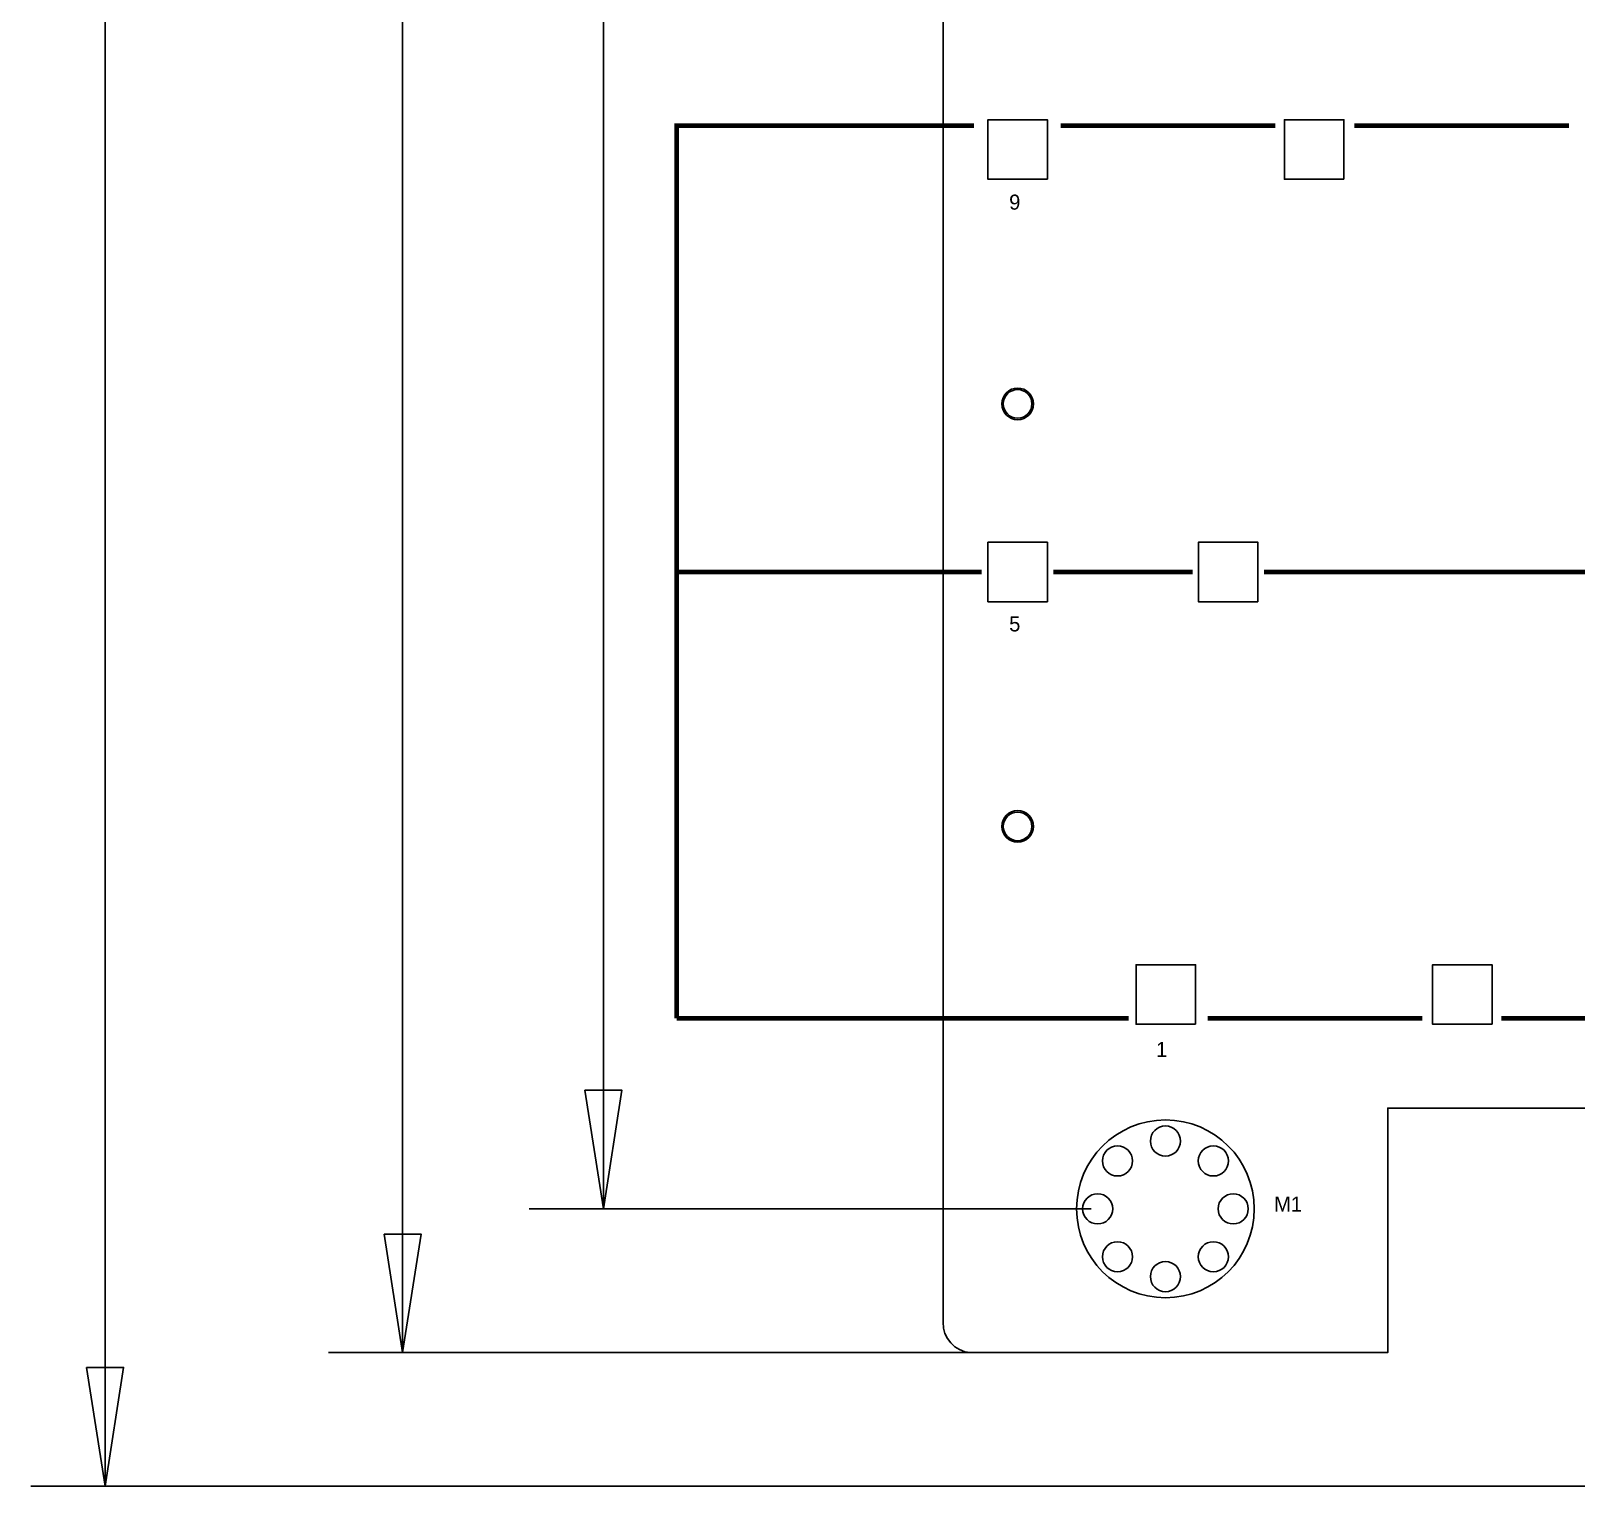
# Model space of a CAD drawing. Extents: x -41 to 160, y -9 to 129.
# Drawn here: x -38.3 to 13.9, y -9.4 to 39.7 of the extents above; entities that cross this region are included whole.
import ezdxf

# ---------------------------------------------------------------- set-up
doc = ezdxf.new("R2010")
doc.units = 0
for name, color, linetype in [('BG_DIMENSION', 7, 'CONTINUOUS'), ('BG_OUTLINE', 7, 'CONTINUOUS'), ('PG_SILKSCREEN_TOP', 2, 'CONTINUOUS'), ('PIN_TOP', 1, 'CONTINUOUS'), ('RD_SILKSCREEN_TOP', 40, 'CONTINUOUS')]:
    doc.layers.add(name, color=color, linetype=linetype)

msp = doc.modelspace()

# ---------------------------------------------------------------- linework, layer by layer
at = {"layer": 'BG_DIMENSION'}
for points in [[(-35.76574, 56.28386), (-35.76574, -9.350096)], [(-18.95602, 56.25846), (-18.95602, 0)], [(-25.7302, 55.34914), (-25.7302, -4.850003)], [(-19.581012, 3.999992), (-18.95602, 0), (-18.331028, 3.999992), (-19.581012, 3.999992)], [(-2.499995, 0), (-21.456015, 0)], [(-26.355192, -0.850011), (-25.7302, -4.850003), (-25.105208, -0.850011), (-26.355192, -0.850011)], [(-2.035835, -4.850003), (-28.230195, -4.850003)], [(-36.390732, -5.350104), (-35.76574, -9.350096), (-35.140748, -5.350104), (-36.390732, -5.350104)], [(40.600046, -9.350096), (-38.265735, -9.350096)]]:
    msp.add_lwpolyline(points, dxfattribs=at)
at = {"layer": 'BG_OUTLINE'}
for points in [[(71.290942, -9.350096), (51.100101, -9.350096), (50.6, -8.849995), (50.6, -1.899996, 1.000004), (48.700106, -1.899996), (48.700106, -8.849995), (48.200005, -9.350096), (38.000102, -9.350096), (37.500001, -8.849995), (37.500001, 1.575003, 1.000005), (33.849996, 1.575003), (33.849996, -4.850003), (25.849986, -4.850003), (25.849986, 3.399917), (7.499985, 3.399917), (7.499985, -4.850003), (-6.571691, -4.850003, -0.401142), (-7.499985, -3.825977), (-7.49996, 110.871787, -0.401142), (-6.475933, 111.800081), (159.221475, 111.800081, -0.401142)], [(-4.451629, 27.147977, 1), (-5.518328, 27.147977, 1), (-4.451629, 27.147977)], [(-4.451629, 12.898069, 1), (-5.518328, 12.898069, 1), (-4.451629, 12.898069)], [(-7.499985, -3.825977, 0.401142), (-6.571691, -4.850003)]]:
    msp.add_lwpolyline(points, format="xyb", dxfattribs=at)
for points in [[(-7.49996, 110.871787), (-7.499985, -3.825977)], [(7.499985, 3.399917), (25.849986, 3.399917)], [(7.499985, -4.850003), (7.499985, 3.399917)], [(-6.571691, -4.850003), (7.499985, -4.850003)]]:
    msp.add_lwpolyline(points, dxfattribs=at)
at = {"layer": 'PG_SILKSCREEN_TOP', "const_width": 0.1524}
for points in [[(-16.485083, 6.427927), (-16.485083, 36.527918), (-6.452083, 36.527918)], [(-3.531083, 36.527918), (3.707917, 36.527918)], [(6.374917, 36.527918), (13.613917, 36.527918)], [(-16.485083, 21.503818), (-16.459175, 21.477935), (-6.198083, 21.477935)], [(-3.785083, 21.477935), (0.913917, 21.477935)], [(3.326917, 21.477935), (15.010917, 21.477935)], [(-1.245083, 6.427927), (-16.485083, 6.427927)], [(8.660917, 6.427927), (1.421917, 6.427927)], [(18.566917, 6.427927), (11.327917, 6.427927)]]:
    msp.add_lwpolyline(points, dxfattribs=at)
at = {"layer": 'PIN_TOP'}
for points in [[(-3.981679, 34.724518), (-5.988279, 34.724518), (-5.988279, 36.731118), (-3.981679, 36.731118)], [(6.018327, 34.724518), (4.011727, 34.724518), (4.011727, 36.731118), (6.018327, 36.731118)], [(-3.981679, 20.474635), (-5.988279, 20.474635), (-5.988279, 22.481235), (-3.981679, 22.481235)], [(3.118129, 20.474635), (1.111529, 20.474635), (1.111529, 22.481235), (3.118129, 22.481235)], [(1.018311, 6.224727), (-0.988289, 6.224727), (-0.988289, 8.231327), (1.018311, 8.231327)], [(11.018317, 6.224727), (9.011717, 6.224727), (9.011717, 8.231327), (11.018317, 8.231327)]]:
    msp.add_lwpolyline(points, close=True, dxfattribs=at)
for centre, radius in [((-4.984979, 27.148028), 0.4826), ((-4.984979, 12.898018), 0.4826), ((0, 0), 2.9972), ((0, 2.286), 0.508), ((-1.616507, 1.616507), 0.508), ((1.616507, 1.616507), 0.508), ((-2.286, 0), 0.508), ((2.286, 0), 0.508), ((-1.616507, -1.616507), 0.508), ((1.616507, -1.616507), 0.508), ((0, -2.286), 0.508)]:
    msp.add_circle(centre, radius, dxfattribs=at)

# ---------------------------------------------------------------- texts
at = {"layer": 'PG_SILKSCREEN_TOP'}
for s, p in [('9', (-5.2705, 33.697342)), ('5', (-5.2705, 19.473342)), ('1', (-0.3175, 5.122316))]:
    msp.add_text(s, height=0.508, dxfattribs=at).set_placement(p)
at = {"layer": 'RD_SILKSCREEN_TOP'}
msp.add_text('M1', height=0.508, dxfattribs=at).set_placement((3.66461, -0.092558))

doc.saveas('drawing.dxf')
